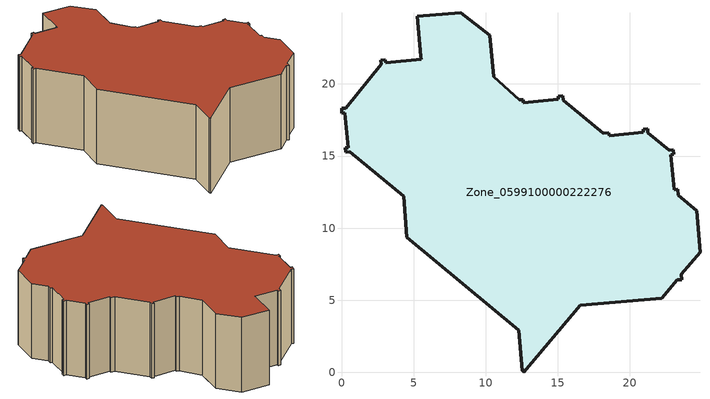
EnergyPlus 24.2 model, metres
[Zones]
Zone_0599100000222276
 floor ground (C_G): 12.65,0 12.52,0.12 12.3,2.93 4.54,9.36 4.33,12.2 0.59,15.3 0.29,15.26 0.26,15.57 0.47,15.59 0.24,18 0.02,17.98 0,18.32 0.29,18.33 2.77,21.35 2.73,21.63 3.05,21.67 3.07,21.46 5.52,21.7 5.49,21.91 5.25,24.71 8.26,24.95 10.3,23.36 10.55,20.5 12.32,18.9 12.6,18.92 12.62,18.71 15.04,18.95 15.02,19.16 15.34,19.19 15.37,18.87 18.15,16.59 18.54,16.63 18.56,16.42 20.94,16.65 20.92,16.86 21.22,16.89 21.25,16.61 22.73,15.4 23,15.43 23.04,15.11 22.83,15.09 23.09,12.66 23.3,12.69 23.34,12.27 24.62,11.22 24.86,8.34 23.55,6.81 23.59,6.43 23.27,6.42 22.2,5.15 16.56,4.65 z0
 wall outside (C_F): 21.25,16.61 21.22,16.89 20.92,16.86 20.94,16.65 18.56,16.42 18.54,16.63 18.15,16.59 15.37,18.87 15.34,19.19 15.02,19.16 15.04,18.95 12.62,18.71 12.6,18.92 12.32,18.9 10.55,20.5 10.3,23.36 8.26,24.95 5.25,24.71 5.49,21.91 5.52,21.7 3.07,21.46 3.05,21.67 2.73,21.63 2.77,21.35 0.29,18.33 0,18.32 0.02,17.98 0.24,18 0.47,15.59 0.26,15.57 0.29,15.26 0.59,15.3 4.33,12.2 4.54,9.36 12.3,2.93 12.52,0.12 12.65,0 16.56,4.65 22.2,5.15 23.27,6.42 23.59,6.43 23.55,6.81 24.86,8.34 24.62,11.22 23.34,12.27 23.3,12.69 23.09,12.66 22.83,15.09 23.04,15.11 23,15.43 22.73,15.4 21.25,16.61 z0:8.43
 roof outside (C_R): 23.27,6.42 23.59,6.43 23.55,6.81 24.86,8.34 24.62,11.22 23.34,12.27 23.3,12.69 23.09,12.66 22.83,15.09 23.04,15.11 23,15.43 22.73,15.4 21.25,16.61 21.22,16.89 20.92,16.86 20.94,16.65 18.56,16.42 18.54,16.63 18.15,16.59 15.37,18.87 15.34,19.19 15.02,19.16 15.04,18.95 12.62,18.71 12.6,18.92 12.32,18.9 10.55,20.5 10.3,23.36 8.26,24.95 5.25,24.71 5.49,21.91 5.52,21.7 3.07,21.46 3.05,21.67 2.73,21.63 2.77,21.35 0.29,18.33 0,18.32 0.02,17.98 0.24,18 0.47,15.59 0.26,15.57 0.29,15.26 0.59,15.3 4.33,12.2 4.54,9.36 12.3,2.93 12.52,0.12 12.65,0 16.56,4.65 22.2,5.15 z8.43
[BUILDING]
Pand.0599100000222276: North Axis=0; Terrain=City; Loads Convergence Tolerance Value=0.04; Temperature Convergence Tolerance Value=0.4; Solar Distribution=FullExterior; Maximum Number of Warmup Days=25; Minimum Number of Warmup Days=1
[Site:Location]
Rotterdam.The.Hague.AP_ZH_NLD Design_Conditions: Latitude=51.96; Longitude=4.45; Time Zone=1; Elevation=-4.5
[SITE:GROUNDTEMPERATURE:BUILDINGSURFACE]
18, 18, 18, 18, 18, 18, 18, 18, 18, 18, 18, 18
[MATERIAL] Thermal Absorptance=0.9; Solar Absorptance=0.7; Visible Absorptance=0.7
Name | Roughness | Thickness | Conductivity | Density | Specific Heat
G.D.1975-1991 | MediumSmooth | 0.15 | 0.288461 | 540 | 1210
F.D.1975-1991 | Rough | 0.3 | 0.230769 | 1920 | 840
R.D.1975-1991 | MediumRough | 0.2 | 0.153846 | 1500 | 1000
[CONSTRUCTION]
C_G: G.D.1975-1991
C_F: F.D.1975-1991
C_R: R.D.1975-1991
[ZONE]
Zone_0599100000222276: Type=1; Multiplier=1; Ceiling Height=Autocalculate; Volume=Autocalculate; Floor Area=autocalculate; Part of Total Floor Area=Yes
[ZONEINFILTRATION:DESIGNFLOWRATE]
Infil_Zone_0599100000222276: Zone or ZoneList or Space or SpaceList=Zone_0599100000222276; Schedule=AlwaysOn; Design Flow Rate Calculation Method=Flow/Area; Flow Rate per Floor Area=0.0042; Constant Term Coefficient=1; Temperature Term Coefficient=0; Velocity Term Coefficient=0; Velocity Squared Term Coefficient=0
[HVACTEMPLATE:ZONE:IDEALLOADSAIRSYSTEM]
Zone_0599100000222276: Maximum Heating Supply Air Temperature=50; Minimum Cooling Supply Air Temperature=13; Maximum Heating Supply Air Humidity Ratio=0.0156; Minimum Cooling Supply Air Humidity Ratio=0.0077; Heating Limit=NoLimit; Cooling Limit=NoLimit; Dehumidification Control Type=ConstantSensibleHeatRatio; Cooling Sensible Heat Ratio=0.7; Dehumidification Setpoint=60; Humidification Control Type=None; Humidification Setpoint=30; Outdoor Air Method=None; Outdoor Air Flow Rate per Person=0.00944; Outdoor Air Flow Rate per Zone Floor Area=0; Outdoor Air Flow Rate per Zone=0; Demand Controlled Ventilation Type=None; Outdoor Air Economizer Type=NoEconomizer; Heat Recovery Type=None; Sensible Heat Recovery Effectiveness=0.7; Latent Heat Recovery Effectiveness=0.65
[ZONECONTROL:THERMOSTAT]
ThermostatControl_Zone_0599100000222276: Zone or ZoneList=Zone_0599100000222276; Control Type Schedule=DualSetpointControlType; Control 1=Thermostat_Zone_0599100000222276; Temperature Difference Between Cutout And Setpoint=0
[THERMOSTATSETPOINT:DUALSETPOINT]
Thermostat_Zone_0599100000222276: Heating Setpoint Temperature Schedule=HeatingSetpoint_Zone_0599100000222276; Cooling Setpoint Temperature Schedule=CoolingSetpoint_Zone_0599100000222276
[SCHEDULE:COMPACT]
HeatingSetpoint_Zone_0599100000222276: Through: 12/31, For: AllDays, Until: 24:00, 21
CoolingSetpoint_Zone_0599100000222276: Through: 12/31, For: AllDays, Until: 24:00, 24
DualSetpointControlType: Through: 12/31, For: AllDays, Until: 24:00, 4
AlwaysOn: Through: 12/31, For: AllDays, Until: 24:00, 1
